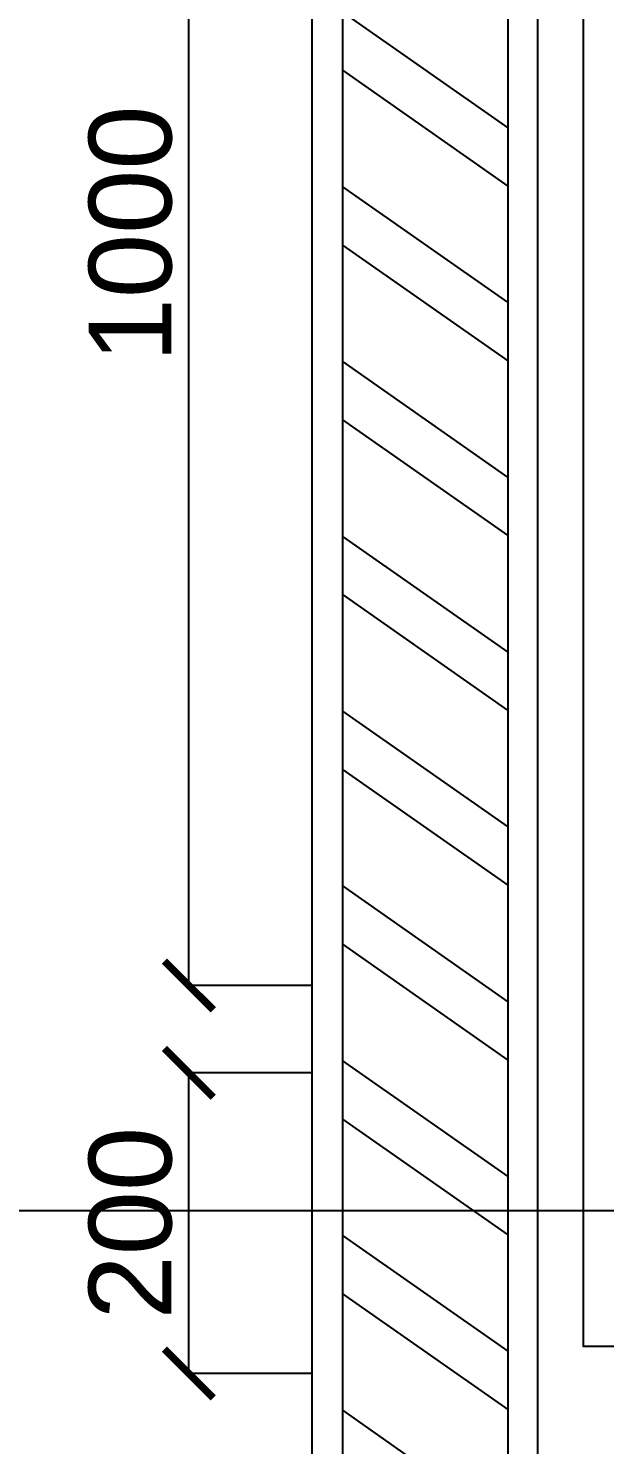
# Model space of a CAD drawing. Header units: millimetres. Extents: x -10849 to 51582, y -14593 to 28921.
# Drawn here: x 15350 to 15733, y 2494 to 3436 of the extents above; entities that cross this region are included whole.
import ezdxf

# ---------------------------------------------------------------- set-up
doc = ezdxf.new("R2010")
doc.units = ezdxf.units.MM
doc.styles.get("Standard").update_dxf_attribs({"font": 'arial.ttf'})
doc.dimstyles.new('ISO-25', dxfattribs={"dimtxt": 55, "dimasz": 32.5, "dimexe": 1.25, "dimexo": 0.625, "dimgap": 10.63, "dimtad": 1, "dimdec": 0, "dimtxsty": 'Standard', "dimblk": 'ARCHTICK', "dimcen": 2.5, "dimclrd": 40, "dimclre": 40, "dimclrt": 256, "dimadec": 0, "dimazin": 0, "dimtfac": 1, "dimtdec": 0, "dimtmove": 0, "dimatfit": 3, "dimldrblk": 'DOT', "dimfxl": 1, "dimarcsym": 0})

# ---------------------------------------------------------------- blocks, each defined once
blk = doc.blocks.new('_ArchTick')
at = {"color": 0, "linetype": 'ByBlock', "const_width": 0.15}
blk.add_lwpolyline([(-0.5, -0.5), (0.5, 0.5)], dxfattribs=at)
blk = doc.blocks.new('*D24')
at = {"color": 40, "lineweight": -2, "transparency": 16777216}
for p, q in [((15688.24, 3949.14), (15164.06, 3949.14)), ((15165.31, 3949.14), (15165.31, 1349.14)), ((15688.24, 1349.14), (15164.06, 1349.14))]:
    blk.add_line(p, q, dxfattribs=at)
at = {"layer": 'Defpoints', "color": 0, "transparency": 16777216}
for p in [(15688.87, 3949.14), (15165.31, 1349.14), (15688.87, 1349.14)]:
    blk.add_point(p, dxfattribs=at)
at = {"color": 40, "lineweight": -2, "transparency": 16777216, "xscale": 32.5, "yscale": 32.5, "zscale": 32.5}
for p, rotation in [((15165.31, 3949.14), 90), ((15165.31, 1349.14), 270)]:
    blk.add_blockref('_ArchTick', p, dxfattribs=dict(at, rotation=rotation))
at = {"transparency": 16777216, "insert": (15126.6, 2649.14), "char_height": 55, "attachment_point": 5, "rotation": 90}
blk.add_mtext('2600', dxfattribs=at)
blk = doc.blocks.new('_Dot')
at = {"color": 0, "lineweight": -2}
blk.add_line((-0.5, 0), (-1, 0), dxfattribs=at)
at = {"color": 0, "const_width": 0.5}
blk.add_lwpolyline([(-0.25, 0, 1), (0.25, 0, 1)], format="xyb", close=True, dxfattribs=at)
blk = doc.blocks.new('*D34')
at = {"color": 40, "lineweight": -2, "transparency": 16777216}
for p, q in [((15538.24, 2741.02), (15455.65, 2741.02)), ((15456.9, 2540.97), (15456.9, 2741.02)), ((15538.24, 2540.97), (15455.65, 2540.97))]:
    blk.add_line(p, q, dxfattribs=at)
at = {"layer": 'Defpoints', "color": 0, "transparency": 16777216}
for p in [(15456.9, 2741.02), (15538.87, 2741.02), (15538.87, 2540.97)]:
    blk.add_point(p, dxfattribs=at)
at = {"color": 40, "lineweight": -2, "transparency": 16777216, "xscale": 32.5, "yscale": 32.5, "zscale": 32.5}
for p, rotation in [((15456.9, 2741.02), 90), ((15456.9, 2540.97), 270)]:
    blk.add_blockref('_ArchTick', p, dxfattribs=dict(at, rotation=rotation))
at = {"transparency": 16777216, "insert": (15418.18, 2641), "char_height": 55, "attachment_point": 5, "rotation": 90}
blk.add_mtext('200', dxfattribs=at)
blk = doc.blocks.new('*D36')
at = {"color": 40, "lineweight": -2, "transparency": 16777216}
for p, q in [((15538.24, 3799.14), (15455.65, 3799.14)), ((15456.9, 2799.14), (15456.9, 3799.14)), ((15538.24, 2799.14), (15455.65, 2799.14))]:
    blk.add_line(p, q, dxfattribs=at)
at = {"layer": 'Defpoints', "color": 0, "transparency": 16777216}
for p in [(15456.9, 3799.14), (15538.87, 3799.14), (15538.87, 2799.14)]:
    blk.add_point(p, dxfattribs=at)
at = {"color": 40, "lineweight": -2, "transparency": 16777216, "xscale": 32.5, "yscale": 32.5, "zscale": 32.5}
for p, rotation in [((15456.9, 3799.14), 90), ((15456.9, 2799.14), 270)]:
    blk.add_blockref('_ArchTick', p, dxfattribs=dict(at, rotation=rotation))
at = {"transparency": 16777216, "insert": (15418.18, 3299.14), "char_height": 55, "attachment_point": 5, "rotation": 90}
blk.add_mtext('1000', dxfattribs=at)

msp = doc.modelspace()

# ---------------------------------------------------------------- hatches: boundary and pattern name
h = msp.add_hatch()
h.set_pattern_fill('ANSI32', color=256, scale=10, angle=100)
h.paths.add_polyline_path([(15668.87, 3949.14), (15558.87, 3949.14), (15558.87, 1349.14), (15668.87, 1349.14)])
h.paths.add_polyline_path([(17418.87, 3949.14), (17308.87, 3949.14), (17308.87, 1349.14), (17418.87, 1349.14)])

# ---------------------------------------------------------------- linework, layer by layer
at = {"color": 240, "true_color": 0xed1f24}
for points in [[(15963.9, 1199.14), (15538.87, 1199.14), (15538.87, 4099.14), (17438.87, 4099.14)], [(15963.9, 1349.14), (15688.87, 1349.14), (15688.87, 3949.14), (17288.87, 3949.14)]]:
    msp.add_lwpolyline(points, dxfattribs=at)
for points in [[(15558.87, 3949.14), (15558.87, 1349.14)], [(15668.87, 3949.14), (15668.87, 1349.14)]]:
    msp.add_lwpolyline(points)
msp.add_lwpolyline([(17258.87, 3799.14), (15718.87, 3799.14), (15718.87, 2559.14), (17258.87, 2559.14)], close=True)
at = {"color": 252, "true_color": 0x939598}
msp.add_lwpolyline([(24616.98, 2649.14), (14761.83, 2649.14)], dxfattribs=at)

# ---------------------------------------------------------------- dimensions: what is measured, and where the dimension line sits
for base, p1, p2, picture, middle in [((15165.31, 1349.14), (15688.87, 3949.14), (15688.87, 1349.14), '*D24', (15126.6, 2649.14)), ((15456.9, 3799.14), (15538.87, 2799.14), (15538.87, 3799.14), '*D36', (15418.18, 3299.14)), ((15456.9, 2741.02), (15538.87, 2540.97), (15538.87, 2741.02), '*D34', (15418.18, 2641))]:
    dim = msp.add_linear_dim(base=base, p1=p1, p2=p2, angle=90, dimstyle='ISO-25')
    dim.commit()
    dim.dimension.update_dxf_attribs({"geometry": picture, "text_midpoint": middle})

doc.saveas('drawing.dxf')
